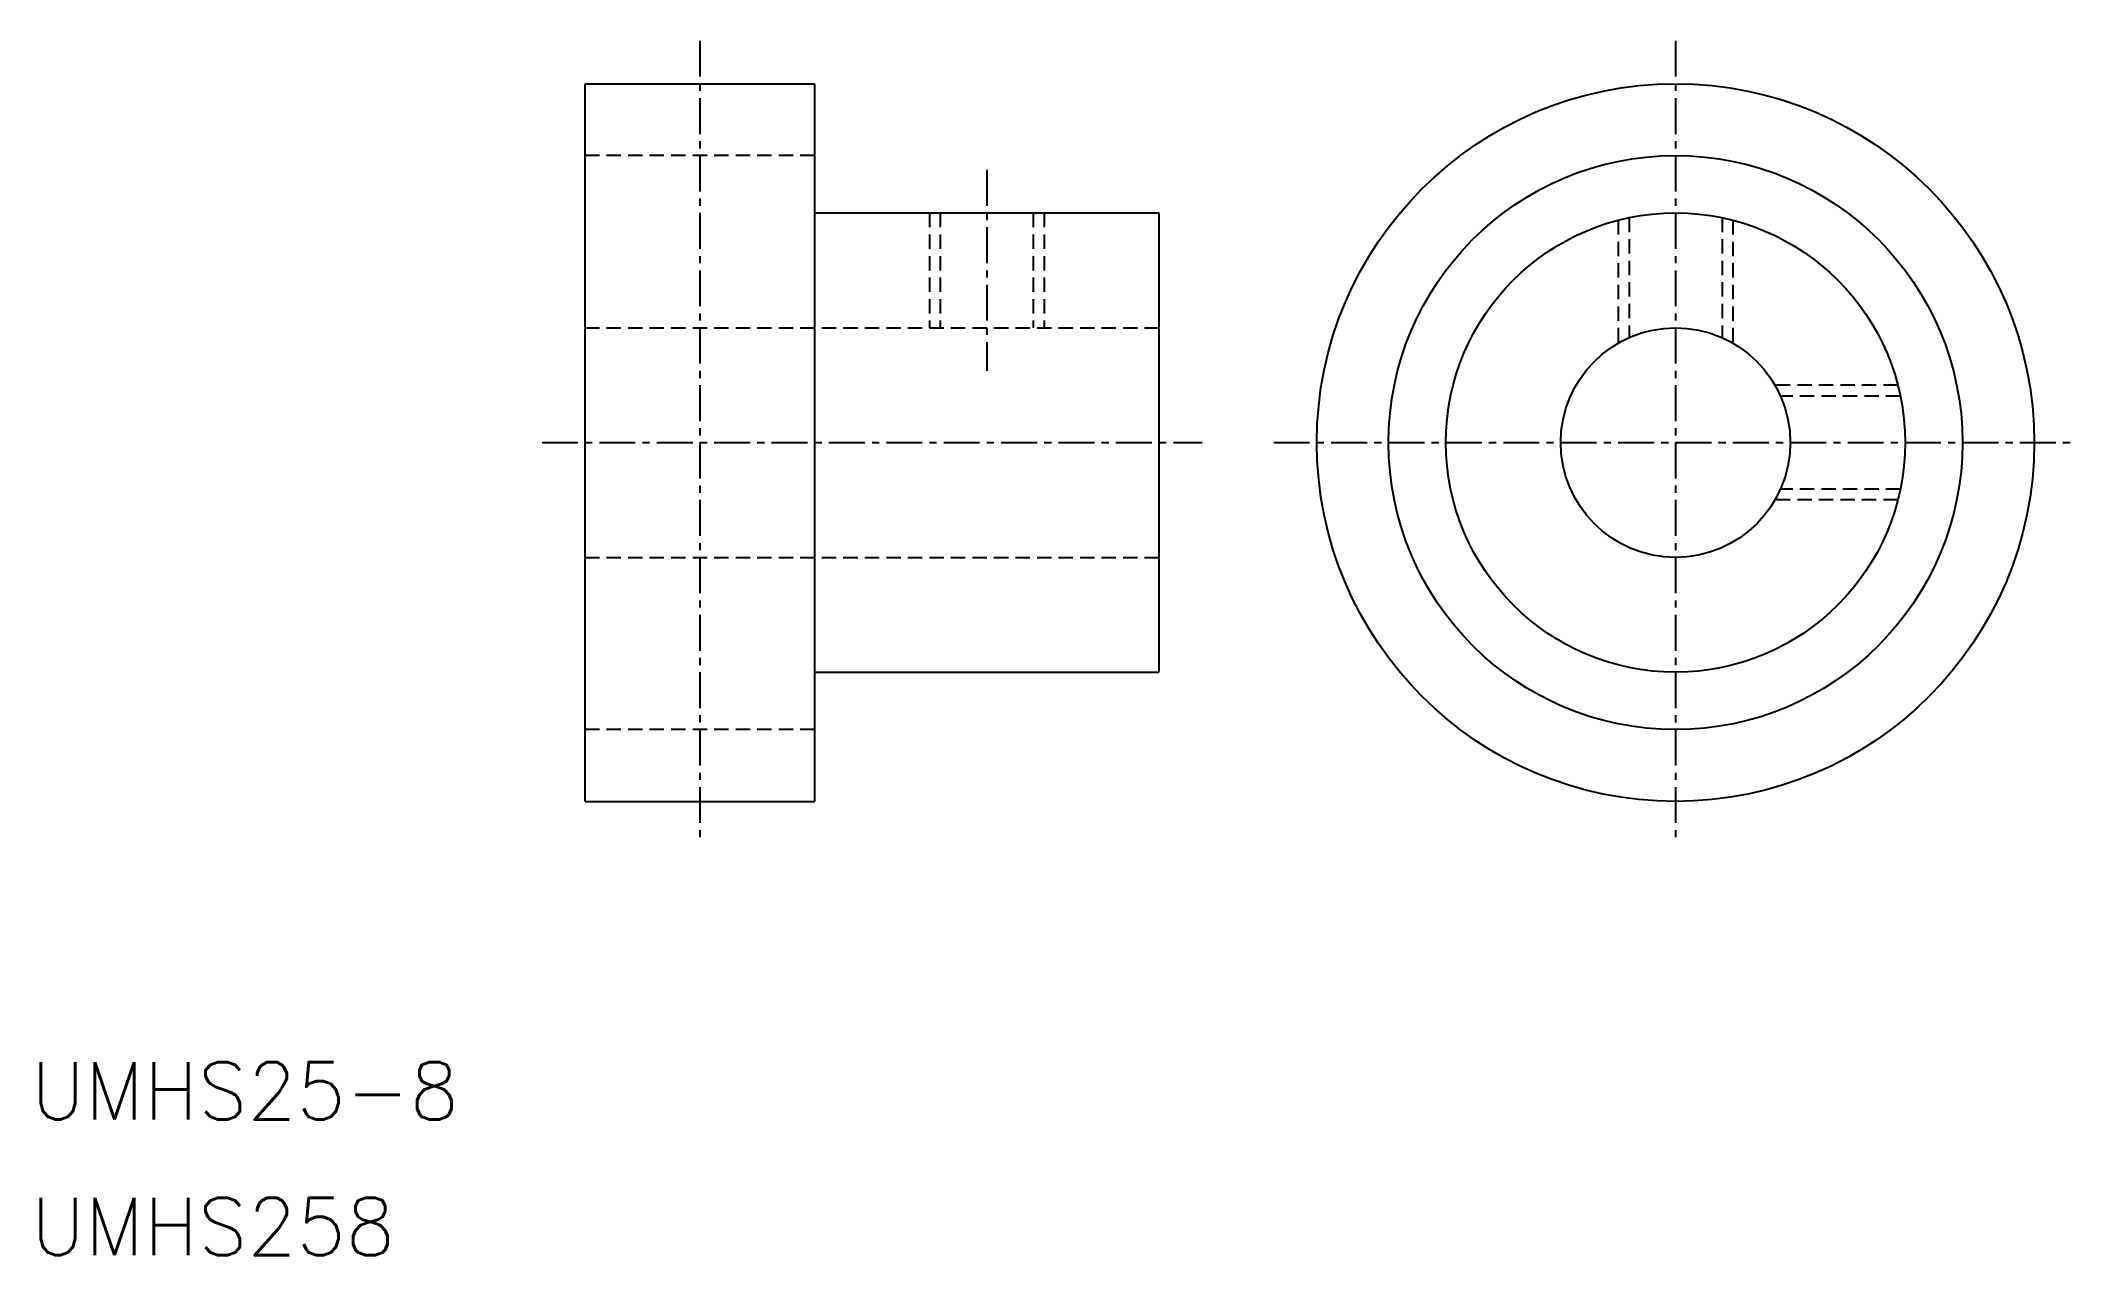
# Model space of a CAD drawing. Extents: x 29 to 100, y 21.7 to 64.
import ezdxf

# ---------------------------------------------------------------- set-up
doc = ezdxf.new("R2010")
doc.units = 0
doc.linetypes.add('CENTER', pattern=[2, 1.25, -0.25, 0.25, -0.25])
doc.linetypes.add('DASHED', pattern=[0.75, 0.5, -0.25])
doc.layers.get('0').update_dxf_attribs({"linetype": 'CONTINUOUS'})
doc.layers.add('CENTER', color=1, linetype='CENTER')
doc.styles.get("Standard").update_dxf_attribs({"font": 'txt.shx'})

msp = doc.modelspace()

# ---------------------------------------------------------------- linework, layer by layer
at = {"color": 7, "linetype": 'CONTINUOUS'}
for p, q in [((48, 37.5), (48, 62.5)), ((48, 62.5), (56, 62.5)), ((56, 62.5), (56, 37.5)), ((56, 58), (68, 58)), ((68, 58), (68, 42)), ((56, 42), (68, 42)), ((48, 37.5), (56, 37.5))]:
    msp.add_line(p, q, dxfattribs=at)
at = {"color": 3, "linetype": 'DASHED'}
for p, q in [((56, 60), (48, 60)), ((60, 58), (60, 54)), ((60.379, 58), (60.379, 54)), ((63.621, 58), (63.621, 54)), ((64, 58), (64, 54)), ((84, 57.746), (84, 53.464)), ((84.379, 57.834), (84.379, 53.657)), ((87.621, 57.834), (87.621, 53.657)), ((88, 57.746), (88, 53.464)), ((48, 54), (68, 54)), ((93.746, 52), (89.464, 52)), ((93.834, 51.621), (89.657, 51.621)), ((93.834, 48.379), (89.657, 48.379)), ((93.746, 48), (89.464, 48)), ((48, 46), (68, 46)), ((56, 40), (48, 40))]:
    msp.add_line(p, q, dxfattribs=at)
at = {"color": 7, "linetype": 'CONTINUOUS'}
for radius in [12.5, 10, 8, 4]:
    msp.add_circle((86, 50), radius, dxfattribs=at)
at = {"layer": 'CENTER', "color": 1, "linetype": 'CENTER'}
for p, q in [((52, 64), (52, 36)), ((86, 64), (86, 36)), ((62, 59.5), (62, 52.5)), ((46.5, 50), (69.5, 50)), ((72, 50), (100, 50))]:
    msp.add_line(p, q, dxfattribs=at)

# ---------------------------------------------------------------- texts
at = {"color": 7, "linetype": 'CONTINUOUS'}
for s, p in [('UMHS25-8', (28.688, 26.416)), ('UMHS258', (28.688, 21.688))]:
    msp.add_text(s, height=2, dxfattribs=at).set_placement(p)

doc.saveas('drawing.dxf')
